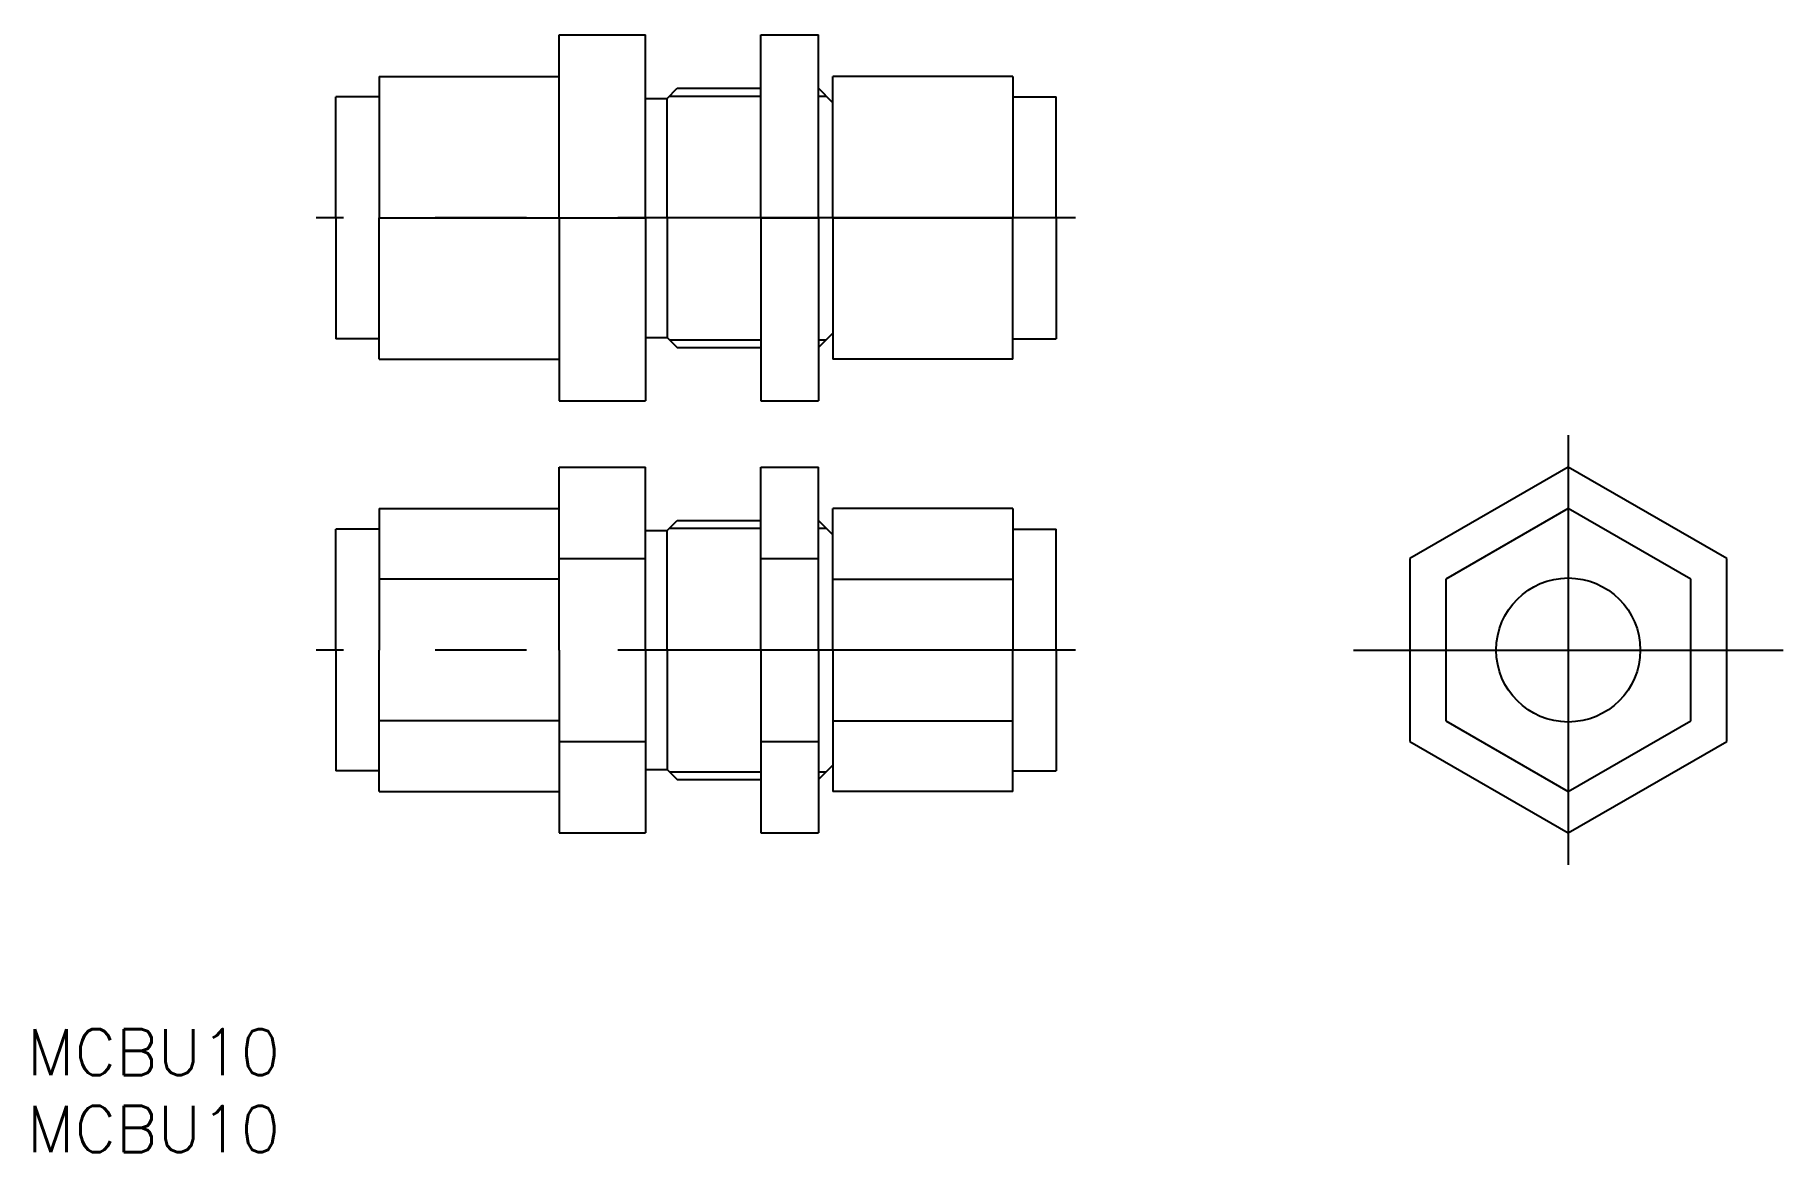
# Model space of a CAD drawing. Extents: x -24 to 97, y -199 to -122.
import ezdxf

# ---------------------------------------------------------------- set-up
doc = ezdxf.new("R2010")
doc.units = 0
doc.linetypes.add('CENTER', pattern=[50.8, 31.75, -6.35, 6.35, -6.35])
doc.layers.get('0').update_dxf_attribs({"linetype": 'CONTINUOUS'})
doc.layers.add('CENTER', color=1, linetype='CENTER')
doc.styles.get("Standard").update_dxf_attribs({"font": 'txt.shx', "bigfont": '@extfont2.shx'})

msp = doc.modelspace()

# ---------------------------------------------------------------- linework, layer by layer
at = {"color": 7, "linetype": 'CONTINUOUS'}
for p, q in [((12.149144, -134.499924), (12.149144, -121.798218)), ((12.149144, -121.798218), (18.149144, -121.798218)), ((18.149144, -134.499924), (18.149144, -121.798218)), ((26.149144, -134.499924), (26.149144, -121.798218)), ((26.149144, -121.798218), (30.149144, -121.798218)), ((30.149144, -134.499924), (30.149144, -121.798218)), ((-0.350856, -124.684969), (-0.350856, -134.499924)), ((-0.350856, -124.684969), (12.149144, -124.684969)), ((31.149144, -134.499924), (31.149144, -124.684969)), ((43.649144, -124.684969), (31.149144, -124.684969)), ((43.649144, -124.684969), (43.649144, -134.499924)), ((-3.350856, -134.499924), (-3.350856, -126.099924)), ((-0.350856, -126.099924), (-3.350856, -126.099924)), ((19.649144, -126.199924), (20.349144, -125.499924)), ((20.349144, -125.499924), (26.149144, -125.499924)), ((31.149144, -126.499924), (30.149144, -125.499924)), ((43.649144, -126.099924), (46.649144, -126.099924)), ((46.649144, -134.499924), (46.649144, -126.099924)), ((18.149144, -126.199924), (19.649144, -126.199924)), ((19.649144, -134.499924), (19.649144, -126.199924)), ((-3.350856, -134.499924), (-3.350856, -142.899924)), ((-0.350856, -134.499924), (12.149144, -134.499924)), ((-0.350856, -144.314878), (-0.350856, -134.499924)), ((12.149144, -134.499924), (18.149144, -134.499924)), ((12.149144, -134.499924), (12.149144, -147.20163)), ((18.149144, -134.499924), (18.149144, -147.20163)), ((19.649144, -134.499924), (19.649144, -142.799924)), ((26.149144, -134.499924), (30.149144, -134.499924)), ((26.149144, -134.499924), (26.149144, -147.20163)), ((30.149144, -134.499924), (30.149144, -147.20163)), ((31.149144, -134.499924), (43.649144, -134.499924)), ((31.149144, -134.499924), (31.149144, -144.314878)), ((43.649144, -144.314878), (43.649144, -134.499924)), ((46.649144, -134.499924), (46.649144, -142.899924)), ((-0.350856, -142.899924), (-3.350856, -142.899924)), ((18.149144, -142.799924), (19.649144, -142.799924)), ((19.649144, -142.799924), (20.349144, -143.499924)), ((31.149144, -142.499924), (30.149144, -143.499924)), ((43.649144, -142.899924), (46.649144, -142.899924)), ((-0.350856, -144.314878), (12.149144, -144.314878)), ((20.349144, -143.499924), (26.149144, -143.499924)), ((43.649144, -144.314878), (31.149144, -144.314878)), ((12.149144, -147.20163), (18.149144, -147.20163)), ((26.149144, -147.20163), (30.149144, -147.20163)), ((12.149144, -151.798218), (18.149144, -151.798218)), ((12.149144, -164.499924), (12.149144, -151.798218)), ((18.149144, -164.499924), (18.149144, -151.798218)), ((26.149144, -151.798218), (30.149144, -151.798218)), ((26.149144, -164.499924), (26.149144, -151.798218)), ((30.149144, -164.499924), (30.149144, -151.798218)), ((82.197358, -151.798218), (71.197358, -158.149071)), ((93.197358, -158.149071), (82.197358, -151.798218)), ((-0.350856, -154.684969), (12.149144, -154.684969)), ((-0.350856, -154.684969), (-0.350856, -164.499924)), ((43.649144, -154.684969), (31.149144, -154.684969)), ((31.149144, -164.499924), (31.149144, -154.684969)), ((43.649144, -154.684969), (43.649144, -164.499924)), ((82.197358, -154.684969), (73.697358, -159.592447)), ((90.697358, -159.592447), (82.197358, -154.684969)), ((-0.350856, -156.099924), (-3.350856, -156.099924)), ((-3.350856, -164.499924), (-3.350856, -156.099924)), ((18.149144, -156.199924), (19.649144, -156.199924)), ((19.649144, -156.199924), (20.349144, -155.499924)), ((19.649144, -164.499924), (19.649144, -156.199924)), ((20.349144, -155.499924), (26.149144, -155.499924)), ((31.149144, -156.499924), (30.149144, -155.499924)), ((43.649144, -156.099924), (46.649144, -156.099924)), ((46.649144, -164.499924), (46.649144, -156.099924)), ((12.149144, -158.149071), (18.149144, -158.149071)), ((26.149144, -158.149071), (30.149144, -158.149071)), ((71.197358, -158.149071), (71.197358, -170.850777)), ((93.197358, -170.850777), (93.197358, -158.149071)), ((12.149144, -159.592447), (-0.350856, -159.592447)), ((31.149144, -159.592447), (43.649144, -159.592447)), ((73.697358, -159.592447), (73.697358, -169.407401)), ((90.697358, -169.407401), (90.697358, -159.592447)), ((-3.350856, -164.499924), (-3.350856, -172.899924)), ((-0.350856, -174.314878), (-0.350856, -164.499924)), ((12.149144, -164.499924), (12.149144, -177.20163)), ((18.149144, -164.499924), (18.149144, -177.20163)), ((19.649144, -164.499924), (19.649144, -172.799924)), ((26.149144, -164.499924), (26.149144, -177.20163)), ((30.149144, -164.499924), (30.149144, -177.20163)), ((31.149144, -164.499924), (31.149144, -174.314878)), ((43.649144, -174.314878), (43.649144, -164.499924)), ((46.649144, -164.499924), (46.649144, -172.899924)), ((12.149144, -169.407401), (-0.350856, -169.407401)), ((31.149144, -169.407401), (43.649144, -169.407401)), ((73.697358, -169.407401), (82.197358, -174.314878)), ((82.197358, -174.314878), (90.697358, -169.407401)), ((12.149144, -170.850777), (18.149144, -170.850777)), ((26.149144, -170.850777), (30.149144, -170.850777)), ((71.197358, -170.850777), (82.197358, -177.20163)), ((82.197358, -177.20163), (93.197358, -170.850777)), ((-0.350856, -172.899924), (-3.350856, -172.899924)), ((18.149144, -172.799924), (19.649144, -172.799924)), ((19.649144, -172.799924), (20.349144, -173.499924)), ((20.349144, -173.499924), (26.149144, -173.499924)), ((31.149144, -172.499924), (30.149144, -173.499924)), ((43.649144, -172.899924), (46.649144, -172.899924)), ((-0.350856, -174.314878), (12.149144, -174.314878)), ((43.649144, -174.314878), (31.149144, -174.314878)), ((12.149144, -177.20163), (18.149144, -177.20163)), ((26.149144, -177.20163), (30.149144, -177.20163))]:
    msp.add_line(p, q, dxfattribs=at)
at = {"color": 3, "linetype": 'CONTINUOUS'}
for p, q in [((19.807644, -126.041424), (26.149144, -126.041424)), ((30.149144, -126.041424), (30.690644, -126.041424)), ((19.807644, -142.958424), (26.149144, -142.958424)), ((30.149144, -142.958424), (30.690644, -142.958424)), ((19.807644, -156.041424), (26.149144, -156.041424)), ((30.149144, -156.041424), (30.690644, -156.041424)), ((19.807644, -172.958424), (26.149144, -172.958424)), ((30.149144, -172.958424), (30.690644, -172.958424))]:
    msp.add_line(p, q, dxfattribs=at)
at = {"color": 7, "linetype": 'CONTINUOUS'}
msp.add_circle((82.197358, -164.499924), 5, dxfattribs=at)
at = {"layer": 'CENTER', "color": 1, "linetype": 'CENTER'}
for p, q in [((47.979125, -134.499924), (-4.715365, -134.499924)), ((82.197358, -149.592241), (82.197358, -179.407606)), ((47.979125, -164.499924), (-4.715365, -164.499924)), ((67.289675, -164.499924), (97.10504, -164.499924))]:
    msp.add_line(p, q, dxfattribs=at)

# ---------------------------------------------------------------- texts
at = {"color": 7, "linetype": 'CONTINUOUS'}
for p in [(-24.789214, -194.015098), (-24.789214, -199.355463)]:
    msp.add_text('MCBU10', height=3.2, dxfattribs=at).set_placement(p)

doc.saveas('drawing.dxf')
